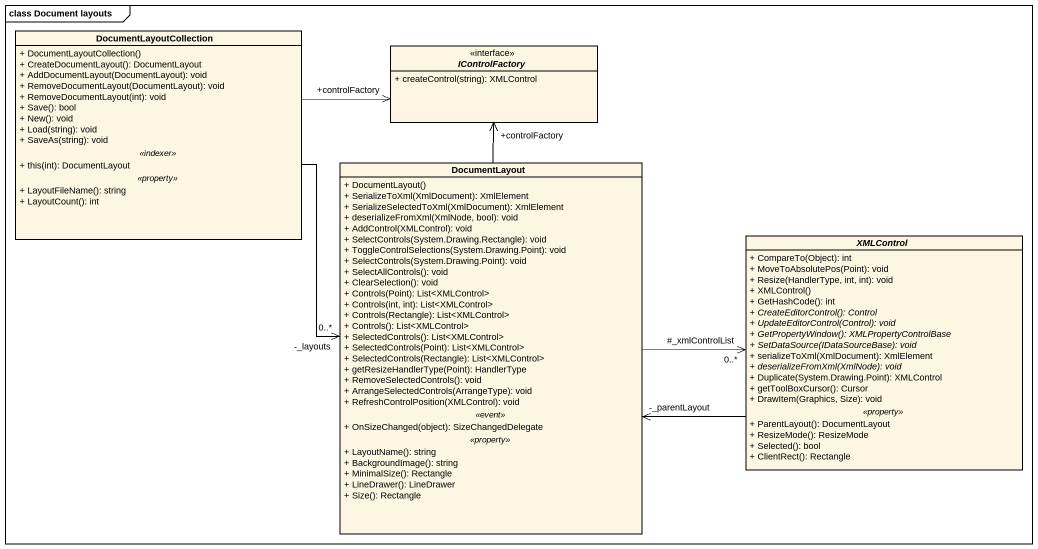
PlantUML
@startuml
mainframe class Document layouts
hide circle
hide empty members
skinparam classAttributeIconSize 0
class DocumentLayoutCollection {
  + DocumentLayoutCollection()
  + CreateDocumentLayout(): DocumentLayout
  + AddDocumentLayout(DocumentLayout): void
  + RemoveDocumentLayout(DocumentLayout): void
  + RemoveDocumentLayout(int): void
  + Save(): bool
  + New(): void
  + Load(string): void
  + SaveAs(string): void
  .. <<indexer>> ..
  + this(int): DocumentLayout
  .. <<property>> ..
  + LayoutFileName(): string
  + LayoutCount(): int
}
interface IControlFactory {
  + createControl(string): XMLControl
}
class DocumentLayout {
  + DocumentLayout()
  + SerializeToXml(XmlDocument): XmlElement
  + SerializeSelectedToXml(XmlDocument): XmlElement
  + deserializeFromXml(XmlNode, bool): void
  + AddControl(XMLControl): void
  + SelectControls(System.Drawing.Rectangle): void
  + ToggleControlSelections(System.Drawing.Point): void
  + SelectControls(System.Drawing.Point): void
  + SelectAllControls(): void
  + ClearSelection(): void
  + Controls(Point): List<XMLControl>
  + Controls(int, int): List<XMLControl>
  + Controls(Rectangle): List<XMLControl>
  + Controls(): List<XMLControl>
  + SelectedControls(): List<XMLControl>
  + SelectedControls(Point): List<XMLControl>
  + SelectedControls(Rectangle): List<XMLControl>
  + getResizeHandlerType(Point): HandlerType
  + RemoveSelectedControls(): void
  + ArrangeSelectedControls(ArrangeType): void
  + RefreshControlPosition(XMLControl): void
  .. <<event>> ..
  + OnSizeChanged(object): SizeChangedDelegate
  .. <<property>> ..
  + LayoutName(): string
  + BackgroundImage(): string
  + MinimalSize(): Rectangle
  + LineDrawer(): LineDrawer
  + Size(): Rectangle
}
abstract class XMLControl {
  + CompareTo(Object): int
  + MoveToAbsolutePos(Point): void
  + Resize(HandlerType, int, int): void
  + XMLControl()
  + GetHashCode(): int
  {abstract} + CreateEditorControl(): Control
  {abstract} + UpdateEditorControl(Control): void
  {abstract} + GetPropertyWindow(): XMLPropertyControlBase
  {abstract} + SetDataSource(IDataSourceBase): void
  + serializeToXml(XmlDocument): XmlElement
  {abstract} + deserializeFromXml(XmlNode): void
  + Duplicate(System.Drawing.Point): XMLControl
  + getToolBoxCursor(): Cursor
  + DrawItem(Graphics, Size): void
  .. <<property>> ..
  + ParentLayout(): DocumentLayout
  + ResizeMode(): ResizeMode
  + Selected(): bool
  + ClientRect(): Rectangle
}
DocumentLayoutCollection -right-> "+controlFactory" IControlFactory
DocumentLayoutCollection --> "-_layouts\n0..*" DocumentLayout
DocumentLayout -up-> "+controlFactory" IControlFactory
DocumentLayout -right-> "#_xmlControlList\n0..*" XMLControl
XMLControl -left-> "-_parentLayout" DocumentLayout
@enduml
